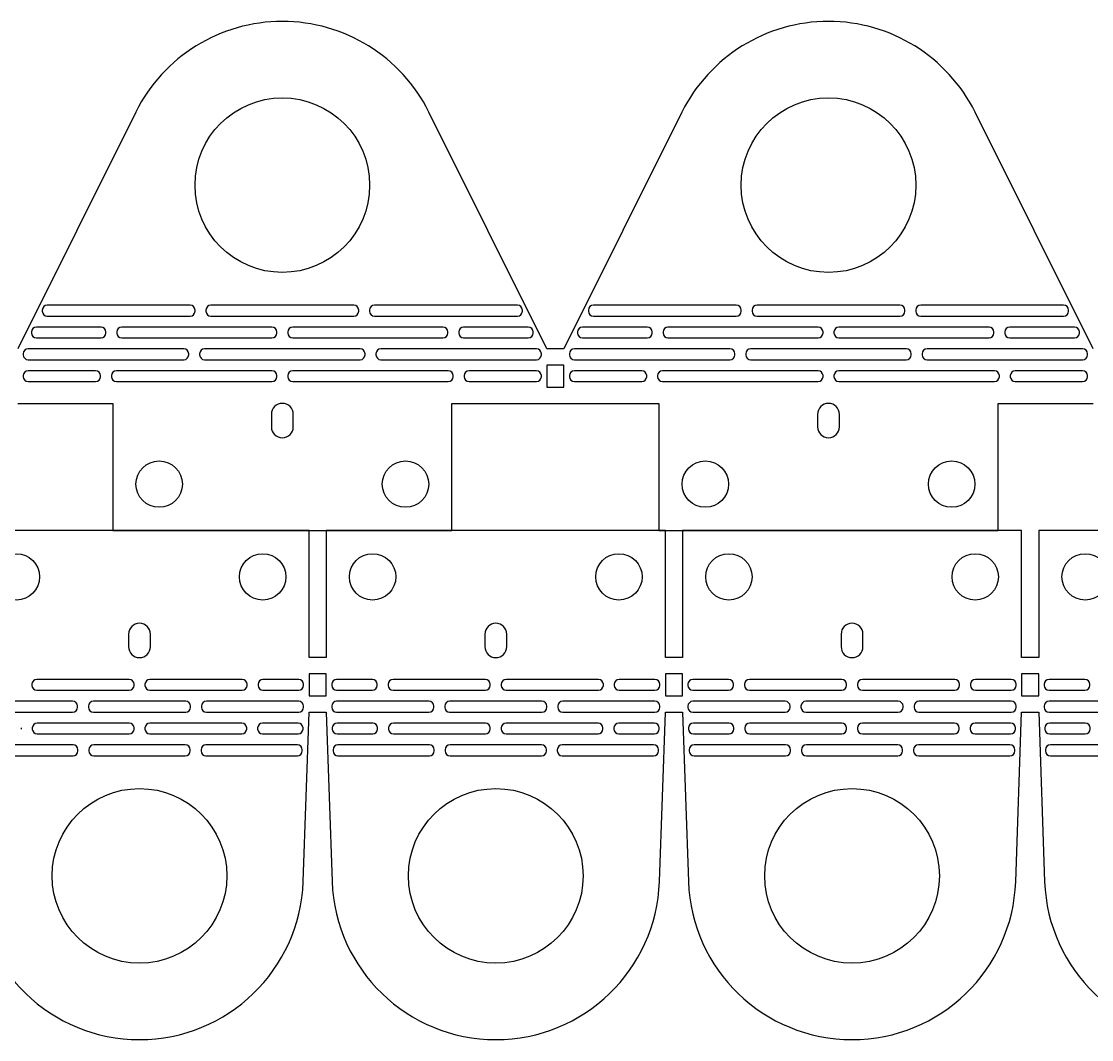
# Model space of a CAD drawing. Header units: metres. Extents: x -359 to 41, y -38 to 55.
# Drawn here: x -158.5 to -60.4, y -38.1 to 55.1 of the extents above; entities that cross this region are included whole.
import ezdxf

# ---------------------------------------------------------------- set-up
doc = ezdxf.new("R2010")
doc.units = ezdxf.units.M

msp = doc.modelspace()

# ---------------------------------------------------------------- linework, layer by layer
at = {"layer": 'PARAMETRIX'}
for p, q in [((-147.9944, 46.8305), (-158.7998, 25.1416)), ((-147.9944, 46.8305), (-158.7998, 25.1416)), ((-110.3368, 25.1416), (-121.1423, 46.8305)), ((-110.3368, 25.1416), (-121.1423, 46.8305)), ((-97.9606, 46.8305), (-108.7661, 25.1416)), ((-97.9606, 46.8305), (-108.7661, 25.1416)), ((-60.3031, 25.1416), (-71.1085, 46.8305)), ((-60.3031, 25.1416), (-71.1085, 46.8305)), ((-156.5561, 28.6916), (-156.5561, 28.5916)), ((-143.0143, 29.1416), (-156.1061, 29.1416)), ((-142.5643, 28.5916), (-142.5643, 28.6916)), ((-141.5643, 28.6916), (-141.5643, 28.5916)), ((-128.0224, 29.1416), (-141.1143, 29.1416)), ((-127.5724, 28.5916), (-127.5724, 28.6916)), ((-126.5724, 28.6916), (-126.5724, 28.5916)), ((-113.0306, 29.1416), (-126.1224, 29.1416)), ((-112.5806, 28.5916), (-112.5806, 28.6916)), ((-106.5223, 28.6916), (-106.5223, 28.5916)), ((-92.9805, 29.1416), (-106.0723, 29.1416)), ((-92.5305, 28.5916), (-92.5305, 28.6916)), ((-91.5305, 28.6916), (-91.5305, 28.5916)), ((-77.9886, 29.1416), (-91.0805, 29.1416)), ((-77.5386, 28.5916), (-77.5386, 28.6916)), ((-76.5386, 28.6916), (-76.5386, 28.5916)), ((-62.9968, 29.1416), (-76.0886, 29.1416)), ((-62.5468, 28.5916), (-62.5468, 28.6916)), ((-156.1061, 28.1416), (-143.0143, 28.1416)), ((-141.1143, 28.1416), (-128.0224, 28.1416)), ((-126.1224, 28.1416), (-113.0306, 28.1416)), ((-106.0723, 28.1416), (-92.9805, 28.1416)), ((-91.0805, 28.1416), (-77.9886, 28.1416)), ((-76.0886, 28.1416), (-62.9968, 28.1416)), ((-157.5525, 26.6916), (-157.5525, 26.5916)), ((-151.1745, 27.1416), (-157.1025, 27.1416)), ((-150.7245, 26.5916), (-150.7245, 26.6916)), ((-149.7245, 26.6916), (-149.7245, 26.5916)), ((-135.5183, 27.1416), (-149.2745, 27.1416)), ((-135.0683, 26.5916), (-135.0683, 26.6916)), ((-134.0683, 26.6916), (-134.0683, 26.5916)), ((-119.8622, 27.1416), (-133.6183, 27.1416)), ((-119.4122, 26.5916), (-119.4122, 26.6916)), ((-118.4122, 26.6916), (-118.4122, 26.5916)), ((-112.0342, 27.1416), (-117.9622, 27.1416)), ((-111.5842, 26.5916), (-111.5842, 26.6916)), ((-107.5187, 26.6916), (-107.5187, 26.5916)), ((-101.1407, 27.1416), (-107.0687, 27.1416)), ((-100.6907, 26.5916), (-100.6907, 26.6916)), ((-99.6907, 26.6916), (-99.6907, 26.5916)), ((-85.4846, 27.1416), (-99.2407, 27.1416)), ((-85.0346, 26.5916), (-85.0346, 26.6916)), ((-84.0346, 26.6916), (-84.0346, 26.5916)), ((-69.8284, 27.1416), (-83.5846, 27.1416)), ((-69.3784, 26.5916), (-69.3784, 26.6916)), ((-68.3784, 26.6916), (-68.3784, 26.5916)), ((-62.0004, 27.1416), (-67.9284, 27.1416)), ((-61.5504, 26.5916), (-61.5504, 26.6916)), ((-157.1025, 26.1416), (-151.1745, 26.1416)), ((-149.2745, 26.1416), (-135.5183, 26.1416)), ((-133.6183, 26.1416), (-119.8622, 26.1416)), ((-117.9622, 26.1416), (-112.0342, 26.1416)), ((-107.0687, 26.1416), (-101.1407, 26.1416)), ((-99.2407, 26.1416), (-85.4846, 26.1416)), ((-83.5846, 26.1416), (-69.8284, 26.1416)), ((-67.9284, 26.1416), (-62.0004, 26.1416)), ((-158.2998, 24.6916), (-158.2998, 24.5916)), ((-143.5955, 25.1416), (-157.8498, 25.1416)), ((-143.1455, 24.5916), (-143.1455, 24.6916)), ((-142.1455, 24.6916), (-142.1455, 24.5916)), ((-127.4412, 25.1416), (-141.6955, 25.1416)), ((-126.9912, 24.5916), (-126.9912, 24.6916)), ((-125.9912, 24.6916), (-125.9912, 24.5916)), ((-111.2868, 25.1416), (-125.5412, 25.1416)), ((-110.8368, 24.5916), (-110.8368, 24.6916)), ((-108.7661, 25.1416), (-110.3368, 25.1416)), ((-108.7661, 25.1416), (-110.3368, 25.1416)), ((-108.2661, 24.6916), (-108.2661, 24.5916)), ((-93.5617, 25.1416), (-107.8161, 25.1416)), ((-93.1117, 24.5916), (-93.1117, 24.6916)), ((-92.1117, 24.6916), (-92.1117, 24.5916)), ((-77.4074, 25.1416), (-91.6617, 25.1416)), ((-76.9574, 24.5916), (-76.9574, 24.6916)), ((-75.9574, 24.6916), (-75.9574, 24.5916)), ((-61.2531, 25.1416), (-75.5074, 25.1416)), ((-60.8031, 24.5916), (-60.8031, 24.6916)), ((-157.8498, 24.1416), (-143.5955, 24.1416)), ((-141.6955, 24.1416), (-127.4412, 24.1416)), ((-125.5412, 24.1416), (-111.2868, 24.1416)), ((-108.7661, 23.6416), (-110.3368, 23.6416)), ((-110.3368, 23.6416), (-110.3368, 21.6416)), ((-108.7661, 21.6416), (-108.7661, 23.6416)), ((-107.8161, 24.1416), (-93.5617, 24.1416)), ((-91.6617, 24.1416), (-77.4074, 24.1416)), ((-75.5074, 24.1416), (-61.2531, 24.1416)), ((-158.2998, 22.6916), (-158.2998, 22.5916)), ((-151.6727, 23.1416), (-157.8498, 23.1416)), ((-151.2227, 22.5916), (-151.2227, 22.6916)), ((-150.2227, 22.6916), (-150.2227, 22.5916)), ((-135.5183, 23.1416), (-149.7727, 23.1416)), ((-135.0683, 22.5916), (-135.0683, 22.6916)), ((-134.0683, 22.6916), (-134.0683, 22.5916)), ((-119.364, 23.1416), (-133.6183, 23.1416)), ((-118.914, 22.5916), (-118.914, 22.6916)), ((-117.914, 22.6916), (-117.914, 22.5916)), ((-111.2868, 23.1416), (-117.464, 23.1416)), ((-110.8368, 22.5916), (-110.8368, 22.6916)), ((-108.2661, 22.6916), (-108.2661, 22.5916)), ((-101.6389, 23.1416), (-107.8161, 23.1416)), ((-101.1889, 22.5916), (-101.1889, 22.6916)), ((-100.1889, 22.6916), (-100.1889, 22.5916)), ((-85.4846, 23.1416), (-99.7389, 23.1416)), ((-85.0346, 22.5916), (-85.0346, 22.6916)), ((-84.0346, 22.6916), (-84.0346, 22.5916)), ((-69.3302, 23.1416), (-83.5846, 23.1416)), ((-68.8802, 22.5916), (-68.8802, 22.6916)), ((-67.8802, 22.6916), (-67.8802, 22.5916)), ((-61.2531, 23.1416), (-67.4302, 23.1416)), ((-60.8031, 22.5916), (-60.8031, 22.6916)), ((-157.8498, 22.1416), (-151.6727, 22.1416)), ((-149.7727, 22.1416), (-135.5183, 22.1416)), ((-133.6183, 22.1416), (-119.364, 22.1416)), ((-117.464, 22.1416), (-111.2868, 22.1416)), ((-110.3368, 21.6416), (-108.7661, 21.6416)), ((-107.8161, 22.1416), (-101.6389, 22.1416)), ((-99.7389, 22.1416), (-85.4846, 22.1416)), ((-83.5846, 22.1416), (-69.3302, 22.1416)), ((-67.4302, 22.1416), (-61.2531, 22.1416)), ((-158.7998, 20.1416), (-150.1013, 20.1416)), ((-158.7998, 20.1416), (-150.1013, 20.1416)), ((-150.1013, 20.1416), (-150.1013, 17)), ((-150.1013, 20.1416), (-150.1013, 17)), ((-119.0353, 17), (-119.0353, 20.1416)), ((-119.0353, 20.1416), (-110.3368, 20.1416)), ((-119.0353, 17), (-119.0353, 20.1416)), ((-119.0353, 20.1416), (-110.3368, 20.1416)), ((-110.3368, 20.1416), (-108.7661, 20.1416)), ((-110.3368, 20.1416), (-108.7661, 20.1416)), ((-108.7661, 20.1416), (-100.0676, 20.1416)), ((-108.7661, 20.1416), (-100.0676, 20.1416)), ((-100.0676, 20.1416), (-100.0676, 17)), ((-100.0676, 20.1416), (-100.0676, 17)), ((-69.0015, 17), (-69.0015, 20.1416)), ((-69.0015, 20.1416), (-60.3031, 20.1416)), ((-69.0015, 17), (-69.0015, 20.1416)), ((-69.0015, 20.1416), (-60.3031, 20.1416)), ((-135.5683, 19.1416), (-135.5683, 18)), ((-133.5683, 18), (-133.5683, 19.1416)), ((-85.5346, 19.1416), (-85.5346, 18)), ((-83.5346, 18), (-83.5346, 19.1416)), ((-150.1013, 17), (-150.1013, 8.5)), ((-150.1013, 17), (-150.1013, 8.5)), ((-119.0353, 8.5), (-119.0353, 17)), ((-119.0353, 8.5), (-119.0353, 17)), ((-100.0676, 17), (-100.0676, 8.5)), ((-100.0676, 17), (-100.0676, 8.5)), ((-69.0015, 8.5), (-69.0015, 17)), ((-69.0015, 8.5), (-69.0015, 17)), ((-132.1181, 8.5), (-163.1841, 8.5)), ((-132.1181, 8.5), (-163.1841, 8.5)), ((-150.1013, 8.5), (-119.0353, 8.5)), ((-150.1013, 8.5), (-119.0353, 8.5)), ((-132.1181, 0), (-132.1181, 8.5)), ((-132.1181, 0), (-132.1181, 8.5)), ((-99.4812, 8.5), (-130.5473, 8.5)), ((-130.5473, 8.5), (-130.5473, 0)), ((-99.4812, 8.5), (-130.5473, 8.5)), ((-130.5473, 8.5), (-130.5473, 0)), ((-100.0676, 8.5), (-69.0015, 8.5)), ((-100.0676, 8.5), (-69.0015, 8.5)), ((-99.4812, 0), (-99.4812, 8.5)), ((-99.4812, 0), (-99.4812, 8.5)), ((-66.8444, 8.5), (-97.9104, 8.5)), ((-97.9104, 8.5), (-97.9104, 0)), ((-66.8444, 8.5), (-97.9104, 8.5)), ((-97.9104, 8.5), (-97.9104, 0)), ((-66.8444, 0), (-66.8444, 8.5)), ((-66.8444, 0), (-66.8444, 8.5)), ((-34.2076, 8.5), (-65.2736, 8.5)), ((-65.2736, 8.5), (-65.2736, 0)), ((-34.2076, 8.5), (-65.2736, 8.5)), ((-65.2736, 8.5), (-65.2736, 0)), ((-132.1181, -3.1416), (-132.1181, 0)), ((-132.1181, -3.1416), (-132.1181, 0)), ((-130.5473, 0), (-130.5473, -3.1416)), ((-130.5473, 0), (-130.5473, -3.1416)), ((-99.4812, -3.1416), (-99.4812, 0)), ((-99.4812, -3.1416), (-99.4812, 0)), ((-97.9104, 0), (-97.9104, -3.1416)), ((-97.9104, 0), (-97.9104, -3.1416)), ((-66.8444, -3.1416), (-66.8444, 0)), ((-66.8444, -3.1416), (-66.8444, 0)), ((-65.2736, 0), (-65.2736, -3.1416)), ((-65.2736, 0), (-65.2736, -3.1416)), ((-148.6511, -1), (-148.6511, -2.1416)), ((-146.6511, -2.1416), (-146.6511, -1)), ((-116.0142, -1), (-116.0142, -2.1416)), ((-114.0142, -2.1416), (-114.0142, -1)), ((-83.3774, -1), (-83.3774, -2.1416)), ((-81.3774, -2.1416), (-81.3774, -1)), ((-130.5473, -3.1416), (-132.1181, -3.1416)), ((-130.5473, -3.1416), (-132.1181, -3.1416)), ((-97.9104, -3.1416), (-99.4812, -3.1416)), ((-97.9104, -3.1416), (-99.4812, -3.1416)), ((-65.2736, -3.1416), (-66.8444, -3.1416)), ((-65.2736, -3.1416), (-66.8444, -3.1416)), ((-130.5473, -4.6416), (-132.1181, -4.6416)), ((-132.1181, -4.6416), (-132.1181, -6.6416)), ((-130.5473, -6.6416), (-130.5473, -4.6416)), ((-97.9104, -4.6416), (-99.4812, -4.6416)), ((-99.4812, -4.6416), (-99.4812, -6.6416)), ((-97.9104, -6.6416), (-97.9104, -4.6416)), ((-65.2736, -4.6416), (-66.8444, -4.6416)), ((-66.8444, -4.6416), (-66.8444, -6.6416)), ((-65.2736, -6.6416), (-65.2736, -4.6416)), ((-157.5064, -5.5916), (-157.5064, -5.6916)), ((-148.6011, -5.1416), (-157.0564, -5.1416)), ((-148.1511, -5.6916), (-148.1511, -5.5916)), ((-147.1511, -5.5916), (-147.1511, -5.6916)), ((-138.2457, -5.1416), (-146.7011, -5.1416)), ((-137.7957, -5.6916), (-137.7957, -5.5916)), ((-136.7957, -5.5916), (-136.7957, -5.6916)), ((-133.0681, -5.1416), (-136.3457, -5.1416)), ((-132.6181, -5.6916), (-132.6181, -5.5916)), ((-130.0473, -5.5916), (-130.0473, -5.6916)), ((-126.3196, -5.1416), (-129.5973, -5.1416)), ((-125.8696, -5.6916), (-125.8696, -5.5916)), ((-124.8696, -5.5916), (-124.8696, -5.6916)), ((-115.9642, -5.1416), (-124.4196, -5.1416)), ((-115.5142, -5.6916), (-115.5142, -5.5916)), ((-114.5142, -5.5916), (-114.5142, -5.6916)), ((-105.6089, -5.1416), (-114.0642, -5.1416)), ((-105.1589, -5.6916), (-105.1589, -5.5916)), ((-104.1589, -5.5916), (-104.1589, -5.6916)), ((-100.4312, -5.1416), (-103.7089, -5.1416)), ((-99.9812, -5.6916), (-99.9812, -5.5916)), ((-97.4104, -5.5916), (-97.4104, -5.6916)), ((-93.6828, -5.1416), (-96.9604, -5.1416)), ((-93.2328, -5.6916), (-93.2328, -5.5916)), ((-92.2328, -5.5916), (-92.2328, -5.6916)), ((-83.3274, -5.1416), (-91.7828, -5.1416)), ((-82.8774, -5.6916), (-82.8774, -5.5916)), ((-81.8774, -5.5916), (-81.8774, -5.6916)), ((-72.9721, -5.1416), (-81.4274, -5.1416)), ((-72.5221, -5.6916), (-72.5221, -5.5916)), ((-71.5221, -5.5916), (-71.5221, -5.6916)), ((-67.7944, -5.1416), (-71.0721, -5.1416)), ((-67.3444, -5.6916), (-67.3444, -5.5916)), ((-64.7736, -5.5916), (-64.7736, -5.6916)), ((-61.046, -5.1416), (-64.3236, -5.1416)), ((-60.596, -5.6916), (-60.596, -5.5916)), ((-157.0564, -6.1416), (-148.6011, -6.1416)), ((-146.7011, -6.1416), (-138.2457, -6.1416)), ((-136.3457, -6.1416), (-133.0681, -6.1416)), ((-132.1181, -6.6416), (-130.5473, -6.6416)), ((-129.5973, -6.1416), (-126.3196, -6.1416)), ((-124.4196, -6.1416), (-115.9642, -6.1416)), ((-114.0642, -6.1416), (-105.6089, -6.1416)), ((-103.7089, -6.1416), (-100.4312, -6.1416)), ((-99.4812, -6.6416), (-97.9104, -6.6416)), ((-96.9604, -6.1416), (-93.6828, -6.1416)), ((-91.7828, -6.1416), (-83.3274, -6.1416)), ((-81.4274, -6.1416), (-72.9721, -6.1416)), ((-71.0721, -6.1416), (-67.7944, -6.1416)), ((-66.8444, -6.6416), (-65.2736, -6.6416)), ((-64.3236, -6.1416), (-61.046, -6.1416)), ((-153.7787, -7.1416), (-162.2341, -7.1416)), ((-153.3287, -7.6916), (-153.3287, -7.5916)), ((-152.3287, -7.5916), (-152.3287, -7.6916)), ((-143.4234, -7.1416), (-151.8787, -7.1416)), ((-142.9734, -7.6916), (-142.9734, -7.5916)), ((-141.9734, -7.5916), (-141.9734, -7.6916)), ((-133.0681, -7.1416), (-141.5234, -7.1416)), ((-132.6181, -7.6916), (-132.6181, -7.5916)), ((-130.0473, -7.5916), (-130.0473, -7.6916)), ((-121.1419, -7.1416), (-129.5973, -7.1416)), ((-120.6919, -7.6916), (-120.6919, -7.5916)), ((-119.6919, -7.5916), (-119.6919, -7.6916)), ((-110.7866, -7.1416), (-119.2419, -7.1416)), ((-110.3366, -7.6916), (-110.3366, -7.5916)), ((-109.3366, -7.5916), (-109.3366, -7.6916)), ((-100.4312, -7.1416), (-108.8866, -7.1416)), ((-99.9812, -7.6916), (-99.9812, -7.5916)), ((-97.4104, -7.5916), (-97.4104, -7.6916)), ((-88.5051, -7.1416), (-96.9604, -7.1416)), ((-88.0551, -7.6916), (-88.0551, -7.5916)), ((-87.0551, -7.5916), (-87.0551, -7.6916)), ((-78.1498, -7.1416), (-86.6051, -7.1416)), ((-77.6998, -7.6916), (-77.6998, -7.5916)), ((-76.6998, -7.5916), (-76.6998, -7.6916)), ((-67.7944, -7.1416), (-76.2498, -7.1416)), ((-67.3444, -7.6916), (-67.3444, -7.5916)), ((-64.7736, -7.5916), (-64.7736, -7.6916)), ((-55.8683, -7.1416), (-64.3236, -7.1416)), ((-162.2341, -8.1416), (-153.7787, -8.1416)), ((-151.8787, -8.1416), (-143.4234, -8.1416)), ((-141.5234, -8.1416), (-133.0681, -8.1416)), ((-132.6602, -23.6651), (-132.1181, -8.1416)), ((-132.6602, -23.6651), (-132.1181, -8.1416)), ((-132.1181, -8.1416), (-130.5473, -8.1416)), ((-132.1181, -8.1416), (-130.5473, -8.1416)), ((-130.5473, -8.1416), (-130.0051, -23.6651)), ((-130.5473, -8.1416), (-130.0051, -23.6651)), ((-129.5973, -8.1416), (-121.1419, -8.1416)), ((-119.2419, -8.1416), (-110.7866, -8.1416)), ((-108.8866, -8.1416), (-100.4312, -8.1416)), ((-100.0234, -23.6651), (-99.4812, -8.1416)), ((-100.0234, -23.6651), (-99.4812, -8.1416)), ((-99.4812, -8.1416), (-97.9104, -8.1416)), ((-99.4812, -8.1416), (-97.9104, -8.1416)), ((-97.9104, -8.1416), (-97.3683, -23.6651)), ((-97.9104, -8.1416), (-97.3683, -23.6651)), ((-96.9604, -8.1416), (-88.5051, -8.1416)), ((-86.6051, -8.1416), (-78.1498, -8.1416)), ((-76.2498, -8.1416), (-67.7944, -8.1416)), ((-67.3866, -23.6651), (-66.8444, -8.1416)), ((-67.3866, -23.6651), (-66.8444, -8.1416)), ((-66.8444, -8.1416), (-65.2736, -8.1416)), ((-66.8444, -8.1416), (-65.2736, -8.1416)), ((-65.2736, -8.1416), (-64.7315, -23.6651)), ((-65.2736, -8.1416), (-64.7315, -23.6651)), ((-64.3236, -8.1416), (-55.8683, -8.1416)), ((-158.4715, -9.6916), (-158.4715, -9.5916)), ((-157.4715, -9.5916), (-157.4715, -9.6916)), ((-148.6011, -9.1416), (-157.0215, -9.1416)), ((-148.1511, -9.6916), (-148.1511, -9.5916)), ((-147.1511, -9.5916), (-147.1511, -9.6916)), ((-138.2806, -9.1416), (-146.7011, -9.1416)), ((-137.8306, -9.6916), (-137.8306, -9.5916)), ((-136.8306, -9.5916), (-136.8306, -9.6916)), ((-133.1204, -9.1416), (-136.3806, -9.1416)), ((-132.6704, -9.6916), (-132.6704, -9.5916)), ((-129.9949, -9.5916), (-129.9949, -9.6916)), ((-126.2847, -9.1416), (-129.5449, -9.1416)), ((-125.8347, -9.6916), (-125.8347, -9.5916)), ((-124.8347, -9.5916), (-124.8347, -9.6916)), ((-115.9642, -9.1416), (-124.3847, -9.1416)), ((-115.5142, -9.6916), (-115.5142, -9.5916)), ((-114.5142, -9.5916), (-114.5142, -9.6916)), ((-105.6438, -9.1416), (-114.0642, -9.1416)), ((-105.1938, -9.6916), (-105.1938, -9.5916)), ((-104.1938, -9.5916), (-104.1938, -9.6916)), ((-100.4836, -9.1416), (-103.7438, -9.1416)), ((-100.0336, -9.6916), (-100.0336, -9.5916)), ((-97.3581, -9.5916), (-97.3581, -9.6916)), ((-93.6478, -9.1416), (-96.9081, -9.1416)), ((-93.1978, -9.6916), (-93.1978, -9.5916)), ((-92.1978, -9.5916), (-92.1978, -9.6916)), ((-83.3274, -9.1416), (-91.7478, -9.1416)), ((-82.8774, -9.6916), (-82.8774, -9.5916)), ((-81.8774, -9.5916), (-81.8774, -9.6916)), ((-73.007, -9.1416), (-81.4274, -9.1416)), ((-72.557, -9.6916), (-72.557, -9.5916)), ((-71.557, -9.5916), (-71.557, -9.6916)), ((-67.8468, -9.1416), (-71.107, -9.1416)), ((-67.3968, -9.6916), (-67.3968, -9.5916)), ((-64.7212, -9.5916), (-64.7212, -9.6916)), ((-61.011, -9.1416), (-64.2712, -9.1416)), ((-60.561, -9.6916), (-60.561, -9.5916)), ((-157.0215, -10.1416), (-148.6011, -10.1416)), ((-146.7011, -10.1416), (-138.2806, -10.1416)), ((-136.3806, -10.1416), (-133.1204, -10.1416)), ((-129.5449, -10.1416), (-126.2847, -10.1416)), ((-124.3847, -10.1416), (-115.9642, -10.1416)), ((-114.0642, -10.1416), (-105.6438, -10.1416)), ((-103.7438, -10.1416), (-100.4836, -10.1416)), ((-96.9081, -10.1416), (-93.6478, -10.1416)), ((-91.7478, -10.1416), (-83.3274, -10.1416)), ((-81.4274, -10.1416), (-73.007, -10.1416)), ((-71.107, -10.1416), (-67.8468, -10.1416)), ((-64.2712, -10.1416), (-61.011, -10.1416)), ((-153.738, -11.1416), (-162.1118, -11.1416)), ((-153.288, -11.6916), (-153.288, -11.5916)), ((-152.288, -11.5916), (-152.288, -11.6916)), ((-143.4641, -11.1416), (-151.838, -11.1416)), ((-143.0141, -11.6916), (-143.0141, -11.5916)), ((-142.0141, -11.5916), (-142.0141, -11.6916)), ((-133.1903, -11.1416), (-141.5641, -11.1416)), ((-132.7403, -11.6916), (-132.7403, -11.5916)), ((-129.925, -11.5916), (-129.925, -11.6916)), ((-121.1012, -11.1416), (-129.475, -11.1416)), ((-120.6512, -11.6916), (-120.6512, -11.5916)), ((-119.6512, -11.5916), (-119.6512, -11.6916)), ((-110.8273, -11.1416), (-119.2012, -11.1416)), ((-110.3773, -11.6916), (-110.3773, -11.5916)), ((-109.3773, -11.5916), (-109.3773, -11.6916)), ((-100.5535, -11.1416), (-108.9273, -11.1416)), ((-100.1035, -11.6916), (-100.1035, -11.5916)), ((-97.2882, -11.5916), (-97.2882, -11.6916)), ((-88.4644, -11.1416), (-96.8382, -11.1416)), ((-88.0144, -11.6916), (-88.0144, -11.5916)), ((-87.0144, -11.5916), (-87.0144, -11.6916)), ((-78.1905, -11.1416), (-86.5644, -11.1416)), ((-77.7405, -11.6916), (-77.7405, -11.5916)), ((-76.7405, -11.5916), (-76.7405, -11.6916)), ((-67.9167, -11.1416), (-76.2905, -11.1416)), ((-67.4667, -11.6916), (-67.4667, -11.5916)), ((-64.6514, -11.5916), (-64.6514, -11.6916)), ((-55.8275, -11.1416), (-64.2014, -11.1416)), ((-162.1118, -12.1416), (-153.738, -12.1416)), ((-151.838, -12.1416), (-143.4641, -12.1416)), ((-141.5641, -12.1416), (-133.1903, -12.1416)), ((-129.475, -12.1416), (-121.1012, -12.1416)), ((-119.2012, -12.1416), (-110.8273, -12.1416)), ((-108.9273, -12.1416), (-100.5535, -12.1416)), ((-96.8382, -12.1416), (-88.4644, -12.1416)), ((-86.5644, -12.1416), (-78.1905, -12.1416)), ((-76.2905, -12.1416), (-67.9167, -12.1416)), ((-64.2014, -12.1416), (-55.8275, -12.1416))]:
    msp.add_line(p, q, dxfattribs=at)
for centre, radius in [((-134.5683, 40.1416), 8), ((-84.5346, 40.1416), 8), ((-145.8513, 12.75), 2.125), ((-123.2853, 12.75), 2.125), ((-95.8176, 12.75), 2.125), ((-73.2515, 12.75), 2.125), ((-158.9341, 4.25), 2.125), ((-136.3681, 4.25), 2.125), ((-126.2973, 4.25), 2.125), ((-103.7312, 4.25), 2.125), ((-93.6604, 4.25), 2.125), ((-71.0944, 4.25), 2.125), ((-61.0236, 4.25), 2.125), ((-147.6511, -23.1416), 8), ((-115.0142, -23.1416), 8), ((-82.3774, -23.1416), 8)]:
    msp.add_circle(centre, radius, dxfattribs=at)
for centre, radius, start, end in [((-134.5683, 40.1416), 15, 26.4826, 153.5174), ((-134.5683, 40.1416), 15, 26.4826, 153.5174), ((-84.5346, 40.1416), 15, 26.4826, 153.5174), ((-84.5346, 40.1416), 15, 26.4826, 153.5174), ((-156.1061, 28.6916), 0.45, 90, 180), ((-156.1061, 28.5916), 0.45, 180, 270), ((-143.0143, 28.6916), 0.45, 0, 90), ((-143.0143, 28.5916), 0.45, 270, 360), ((-141.1143, 28.6916), 0.45, 90, 180), ((-141.1143, 28.5916), 0.45, 180, 270), ((-128.0224, 28.6916), 0.45, 0, 90), ((-128.0224, 28.5916), 0.45, 270, 0), ((-126.1224, 28.6916), 0.45, 90, 180), ((-126.1224, 28.5916), 0.45, 180, 270), ((-113.0306, 28.6916), 0.45, 0, 90), ((-113.0306, 28.5916), 0.45, 270, 360), ((-106.0723, 28.6916), 0.45, 90, 180), ((-106.0723, 28.5916), 0.45, 180, 270), ((-92.9805, 28.6916), 0.45, 0, 90), ((-92.9805, 28.5916), 0.45, 270, 360), ((-91.0805, 28.6916), 0.45, 90, 180), ((-91.0805, 28.5916), 0.45, 180, 270), ((-77.9886, 28.6916), 0.45, 0, 90), ((-77.9886, 28.5916), 0.45, 270, 0), ((-76.0886, 28.6916), 0.45, 90, 180), ((-76.0886, 28.5916), 0.45, 180, 270), ((-62.9968, 28.6916), 0.45, 0, 90), ((-62.9968, 28.5916), 0.45, 270, 360), ((-157.1025, 26.6916), 0.45, 90, 180), ((-157.1025, 26.5916), 0.45, 180, 270), ((-151.1745, 26.6916), 0.45, 0, 90), ((-151.1745, 26.5916), 0.45, 270, 360), ((-149.2745, 26.6916), 0.45, 90, 180), ((-149.2745, 26.5916), 0.45, 180, 270), ((-135.5183, 26.6916), 0.45, 0, 90), ((-135.5183, 26.5916), 0.45, 270, 360), ((-133.6183, 26.6916), 0.45, 90, 180), ((-133.6183, 26.5916), 0.45, 180, 270), ((-119.8622, 26.6916), 0.45, 0, 90), ((-119.8622, 26.5916), 0.45, 270, 0), ((-117.9622, 26.6916), 0.45, 90, 180), ((-117.9622, 26.5916), 0.45, 180, 270), ((-112.0342, 26.6916), 0.45, 0, 90), ((-112.0342, 26.5916), 0.45, 270, 360), ((-107.0687, 26.6916), 0.45, 90, 180), ((-107.0687, 26.5916), 0.45, 180, 270), ((-101.1407, 26.6916), 0.45, 0, 90), ((-101.1407, 26.5916), 0.45, 270, 360), ((-99.2407, 26.6916), 0.45, 90, 180), ((-99.2407, 26.5916), 0.45, 180, 270), ((-85.4846, 26.6916), 0.45, 0, 90), ((-85.4846, 26.5916), 0.45, 270, 360), ((-83.5846, 26.6916), 0.45, 90, 180), ((-83.5846, 26.5916), 0.45, 180, 270), ((-69.8284, 26.6916), 0.45, 0, 90), ((-69.8284, 26.5916), 0.45, 270, 0), ((-67.9284, 26.6916), 0.45, 90, 180), ((-67.9284, 26.5916), 0.45, 180, 270), ((-62.0004, 26.6916), 0.45, 0, 90), ((-62.0004, 26.5916), 0.45, 270, 360), ((-157.8498, 24.6916), 0.45, 90, 180), ((-157.8498, 24.5916), 0.45, 180, 270), ((-143.5955, 24.6916), 0.45, 0, 90), ((-143.5955, 24.5916), 0.45, 270, 360), ((-141.6955, 24.6916), 0.45, 90, 180), ((-141.6955, 24.5916), 0.45, 180, 270), ((-127.4412, 24.6916), 0.45, 0, 90), ((-127.4412, 24.5916), 0.45, 270, 360), ((-125.5412, 24.6916), 0.45, 90, 180), ((-125.5412, 24.5916), 0.45, 180, 270), ((-111.2868, 24.6916), 0.45, 0, 90), ((-111.2868, 24.5916), 0.45, 270, 360), ((-107.8161, 24.6916), 0.45, 90, 180), ((-107.8161, 24.5916), 0.45, 180, 270), ((-93.5617, 24.6916), 0.45, 0, 90), ((-93.5617, 24.5916), 0.45, 270, 0), ((-91.6617, 24.6916), 0.45, 90, 180), ((-91.6617, 24.5916), 0.45, 180, 270), ((-77.4074, 24.6916), 0.45, 0, 90), ((-77.4074, 24.5916), 0.45, 270, 360), ((-75.5074, 24.6916), 0.45, 90, 180), ((-75.5074, 24.5916), 0.45, 180, 270), ((-61.2531, 24.6916), 0.45, 0, 90), ((-61.2531, 24.5916), 0.45, 270, 360), ((-157.8498, 22.6916), 0.45, 90, 180), ((-157.8498, 22.5916), 0.45, 180, 270), ((-151.6727, 22.6916), 0.45, 0, 90), ((-151.6727, 22.5916), 0.45, 270, 360), ((-149.7727, 22.6916), 0.45, 90, 180), ((-149.7727, 22.5916), 0.45, 180, 270), ((-135.5183, 22.6916), 0.45, 0, 90), ((-135.5183, 22.5916), 0.45, 270, 360), ((-133.6183, 22.6916), 0.45, 90, 180), ((-133.6183, 22.5916), 0.45, 180, 270), ((-119.364, 22.6916), 0.45, 360, 90), ((-119.364, 22.5916), 0.45, 270, 360), ((-117.464, 22.6916), 0.45, 90, 180), ((-117.464, 22.5916), 0.45, 180, 270), ((-111.2868, 22.6916), 0.45, 0, 90), ((-111.2868, 22.5916), 0.45, 270, 360), ((-107.8161, 22.6916), 0.45, 90, 180), ((-107.8161, 22.5916), 0.45, 180, 270), ((-101.6389, 22.6916), 0.45, 0, 90), ((-101.6389, 22.5916), 0.45, 270, 360), ((-99.7389, 22.6916), 0.45, 90, 180), ((-99.7389, 22.5916), 0.45, 180, 270), ((-85.4846, 22.6916), 0.45, 0, 90), ((-85.4846, 22.5916), 0.45, 270, 360), ((-83.5846, 22.6916), 0.45, 90, 180), ((-83.5846, 22.5916), 0.45, 180, 270), ((-69.3302, 22.6916), 0.45, 360, 90), ((-69.3302, 22.5916), 0.45, 270, 360), ((-67.4302, 22.6916), 0.45, 90, 180), ((-67.4302, 22.5916), 0.45, 180, 270), ((-61.2531, 22.6916), 0.45, 0, 90), ((-61.2531, 22.5916), 0.45, 270, 360), ((-134.5683, 19.1416), 1, 0, 180), ((-84.5346, 19.1416), 1, 0, 180), ((-134.5683, 18), 1, 180, 0), ((-84.5346, 18), 1, 180, 0), ((-147.6511, -1), 1, 0, 180), ((-115.0142, -1), 1, 0, 180), ((-82.3774, -1), 1, 0, 180), ((-147.6511, -2.1416), 1, 180, 0), ((-115.0142, -2.1416), 1, 180, 0), ((-82.3774, -2.1416), 1, 180, 0), ((-157.0564, -5.5916), 0.45, 90, 180), ((-157.0564, -5.6916), 0.45, 180, 270), ((-148.6011, -5.5916), 0.45, 0, 90), ((-148.6011, -5.6916), 0.45, 270, 0), ((-146.7011, -5.5916), 0.45, 90, 180), ((-146.7011, -5.6916), 0.45, 180, 270), ((-138.2457, -5.5916), 0.45, 360, 90), ((-138.2457, -5.6916), 0.45, 270, 0), ((-136.3457, -5.5916), 0.45, 90, 180), ((-136.3457, -5.6916), 0.45, 180, 270), ((-133.0681, -5.5916), 0.45, 360, 90), ((-133.0681, -5.6916), 0.45, 270, 0), ((-129.5973, -5.5916), 0.45, 90, 180), ((-129.5973, -5.6916), 0.45, 180, 270), ((-126.3196, -5.5916), 0.45, 360, 90), ((-126.3196, -5.6916), 0.45, 270, 0), ((-124.4196, -5.5916), 0.45, 90, 180), ((-124.4196, -5.6916), 0.45, 180, 270), ((-115.9642, -5.5916), 0.45, 0, 90), ((-115.9642, -5.6916), 0.45, 270, 0), ((-114.0642, -5.5916), 0.45, 90, 180), ((-114.0642, -5.6916), 0.45, 180, 270), ((-105.6089, -5.5916), 0.45, 360, 90), ((-105.6089, -5.6916), 0.45, 270, 0), ((-103.7089, -5.5916), 0.45, 90, 180), ((-103.7089, -5.6916), 0.45, 180, 270), ((-100.4312, -5.5916), 0.45, 360, 90), ((-100.4312, -5.6916), 0.45, 270, 0), ((-96.9604, -5.5916), 0.45, 90, 180), ((-96.9604, -5.6916), 0.45, 180, 270), ((-93.6828, -5.5916), 0.45, 360, 90), ((-93.6828, -5.6916), 0.45, 270, 0), ((-91.7828, -5.5916), 0.45, 90, 180), ((-91.7828, -5.6916), 0.45, 180, 270), ((-83.3274, -5.5916), 0.45, 0, 90), ((-83.3274, -5.6916), 0.45, 270, 0), ((-81.4274, -5.5916), 0.45, 90, 180), ((-81.4274, -5.6916), 0.45, 180, 270), ((-72.9721, -5.5916), 0.45, 360, 90), ((-72.9721, -5.6916), 0.45, 270, 0), ((-71.0721, -5.5916), 0.45, 90, 180), ((-71.0721, -5.6916), 0.45, 180, 270), ((-67.7944, -5.5916), 0.45, 360, 90), ((-67.7944, -5.6916), 0.45, 270, 0), ((-64.3236, -5.5916), 0.45, 90, 180), ((-64.3236, -5.6916), 0.45, 180, 270), ((-61.046, -5.5916), 0.45, 360, 90), ((-61.046, -5.6916), 0.45, 270, 0), ((-153.7787, -7.5916), 0.45, 360, 90), ((-153.7787, -7.6916), 0.45, 270, 0), ((-151.8787, -7.5916), 0.45, 90, 180), ((-151.8787, -7.6916), 0.45, 180, 270), ((-143.4234, -7.5916), 0.45, 0, 90), ((-143.4234, -7.6916), 0.45, 270, 0), ((-141.5234, -7.5916), 0.45, 90, 180), ((-141.5234, -7.6916), 0.45, 180, 270), ((-133.0681, -7.5916), 0.45, 0, 90), ((-133.0681, -7.6916), 0.45, 270, 0), ((-129.5973, -7.5916), 0.45, 90, 180), ((-129.5973, -7.6916), 0.45, 180, 270), ((-121.1419, -7.5916), 0.45, 360, 90), ((-121.1419, -7.6916), 0.45, 270, 0), ((-119.2419, -7.5916), 0.45, 90, 180), ((-119.2419, -7.6916), 0.45, 180, 270), ((-110.7866, -7.5916), 0.45, 0, 90), ((-110.7866, -7.6916), 0.45, 270, 0), ((-108.8866, -7.5916), 0.45, 90, 180), ((-108.8866, -7.6916), 0.45, 180, 270), ((-100.4312, -7.5916), 0.45, 0, 90), ((-100.4312, -7.6916), 0.45, 270, 0), ((-96.9604, -7.5916), 0.45, 90, 180), ((-96.9604, -7.6916), 0.45, 180, 270), ((-88.5051, -7.5916), 0.45, 360, 90), ((-88.5051, -7.6916), 0.45, 270, 0), ((-86.6051, -7.5916), 0.45, 90, 180), ((-86.6051, -7.6916), 0.45, 180, 270), ((-78.1498, -7.5916), 0.45, 0, 90), ((-78.1498, -7.6916), 0.45, 270, 0), ((-76.2498, -7.5916), 0.45, 90, 180), ((-76.2498, -7.6916), 0.45, 180, 270), ((-67.7944, -7.5916), 0.45, 0, 90), ((-67.7944, -7.6916), 0.45, 270, 0), ((-64.3236, -7.5916), 0.45, 90, 180), ((-64.3236, -7.6916), 0.45, 180, 270), ((-157.0215, -9.5916), 0.45, 90, 180), ((-157.0215, -9.6916), 0.45, 180, 270), ((-148.6011, -9.5916), 0.45, 0, 90), ((-148.6011, -9.6916), 0.45, 270, 0), ((-146.7011, -9.5916), 0.45, 90, 180), ((-146.7011, -9.6916), 0.45, 180, 270), ((-138.2806, -9.5916), 0.45, 0, 90), ((-138.2806, -9.6916), 0.45, 270, 0), ((-136.3806, -9.5916), 0.45, 90, 180), ((-136.3806, -9.6916), 0.45, 180, 270), ((-133.1204, -9.5916), 0.45, 0, 90), ((-133.1204, -9.6916), 0.45, 270, 0), ((-129.5449, -9.5916), 0.45, 90, 180), ((-129.5449, -9.6916), 0.45, 180, 270), ((-126.2847, -9.5916), 0.45, 0, 90), ((-126.2847, -9.6916), 0.45, 270, 0), ((-124.3847, -9.5916), 0.45, 90, 180), ((-124.3847, -9.6916), 0.45, 180, 270), ((-115.9642, -9.5916), 0.45, 0, 90), ((-115.9642, -9.6916), 0.45, 270, 0), ((-114.0642, -9.5916), 0.45, 90, 180), ((-114.0642, -9.6916), 0.45, 180, 270), ((-105.6438, -9.5916), 0.45, 0, 90), ((-105.6438, -9.6916), 0.45, 270, 0), ((-103.7438, -9.5916), 0.45, 90, 180), ((-103.7438, -9.6916), 0.45, 180, 270), ((-100.4836, -9.5916), 0.45, 0, 90), ((-100.4836, -9.6916), 0.45, 270, 0), ((-96.9081, -9.5916), 0.45, 90, 180), ((-96.9081, -9.6916), 0.45, 180, 270), ((-93.6478, -9.5916), 0.45, 0, 90), ((-93.6478, -9.6916), 0.45, 270, 0), ((-91.7478, -9.5916), 0.45, 90, 180), ((-91.7478, -9.6916), 0.45, 180, 270), ((-83.3274, -9.5916), 0.45, 0, 90), ((-83.3274, -9.6916), 0.45, 270, 0), ((-81.4274, -9.5916), 0.45, 90, 180), ((-81.4274, -9.6916), 0.45, 180, 270), ((-73.007, -9.5916), 0.45, 0, 90), ((-73.007, -9.6916), 0.45, 270, 0), ((-71.107, -9.5916), 0.45, 90, 180), ((-71.107, -9.6916), 0.45, 180, 270), ((-67.8468, -9.5916), 0.45, 0, 90), ((-67.8468, -9.6916), 0.45, 270, 0), ((-64.2712, -9.5916), 0.45, 90, 180), ((-64.2712, -9.6916), 0.45, 180, 270), ((-61.011, -9.5916), 0.45, 0, 90), ((-61.011, -9.6916), 0.45, 270, 0), ((-153.738, -11.5916), 0.45, 0, 90), ((-153.738, -11.6916), 0.45, 270, 0), ((-151.838, -11.5916), 0.45, 90, 180), ((-151.838, -11.6916), 0.45, 180, 270), ((-143.4641, -11.5916), 0.45, 0, 90), ((-143.4641, -11.6916), 0.45, 270, 0), ((-141.5641, -11.5916), 0.45, 90, 180), ((-141.5641, -11.6916), 0.45, 180, 270), ((-133.1903, -11.5916), 0.45, 0, 90), ((-133.1903, -11.6916), 0.45, 270, 0), ((-129.475, -11.5916), 0.45, 90, 180), ((-129.475, -11.6916), 0.45, 180, 270), ((-121.1012, -11.5916), 0.45, 0, 90), ((-121.1012, -11.6916), 0.45, 270, 0), ((-119.2012, -11.5916), 0.45, 90, 180), ((-119.2012, -11.6916), 0.45, 180, 270), ((-110.8273, -11.5916), 0.45, 0, 90), ((-110.8273, -11.6916), 0.45, 270, 0), ((-108.9273, -11.5916), 0.45, 90, 180), ((-108.9273, -11.6916), 0.45, 180, 270), ((-100.5535, -11.5916), 0.45, 0, 90), ((-100.5535, -11.6916), 0.45, 270, 0), ((-96.8382, -11.5916), 0.45, 90, 180), ((-96.8382, -11.6916), 0.45, 180, 270), ((-88.4644, -11.5916), 0.45, 0, 90), ((-88.4644, -11.6916), 0.45, 270, 0), ((-86.5644, -11.5916), 0.45, 90, 180), ((-86.5644, -11.6916), 0.45, 180, 270), ((-78.1905, -11.5916), 0.45, 0, 90), ((-78.1905, -11.6916), 0.45, 270, 0), ((-76.2905, -11.5916), 0.45, 90, 180), ((-76.2905, -11.6916), 0.45, 180, 270), ((-67.9167, -11.5916), 0.45, 0, 90), ((-67.9167, -11.6916), 0.45, 270, 0), ((-64.2014, -11.5916), 0.45, 90, 180), ((-64.2014, -11.6916), 0.45, 180, 270), ((-147.6511, -23.1416), 15, 182.0002, 357.9998), ((-147.6511, -23.1416), 15, 182.0002, 357.9998), ((-115.0142, -23.1416), 15, 182.0002, 357.9998), ((-115.0142, -23.1416), 15, 182.0002, 357.9998), ((-82.3774, -23.1416), 15, 182.0002, 357.9998), ((-82.3774, -23.1416), 15, 182.0002, 357.9998), ((-49.7406, -23.1416), 15, 182.0002, 357.9998), ((-49.7406, -23.1416), 15, 182.0002, 357.9998)]:
    msp.add_arc(centre, radius, start, end, dxfattribs=at)

doc.saveas('drawing.dxf')
